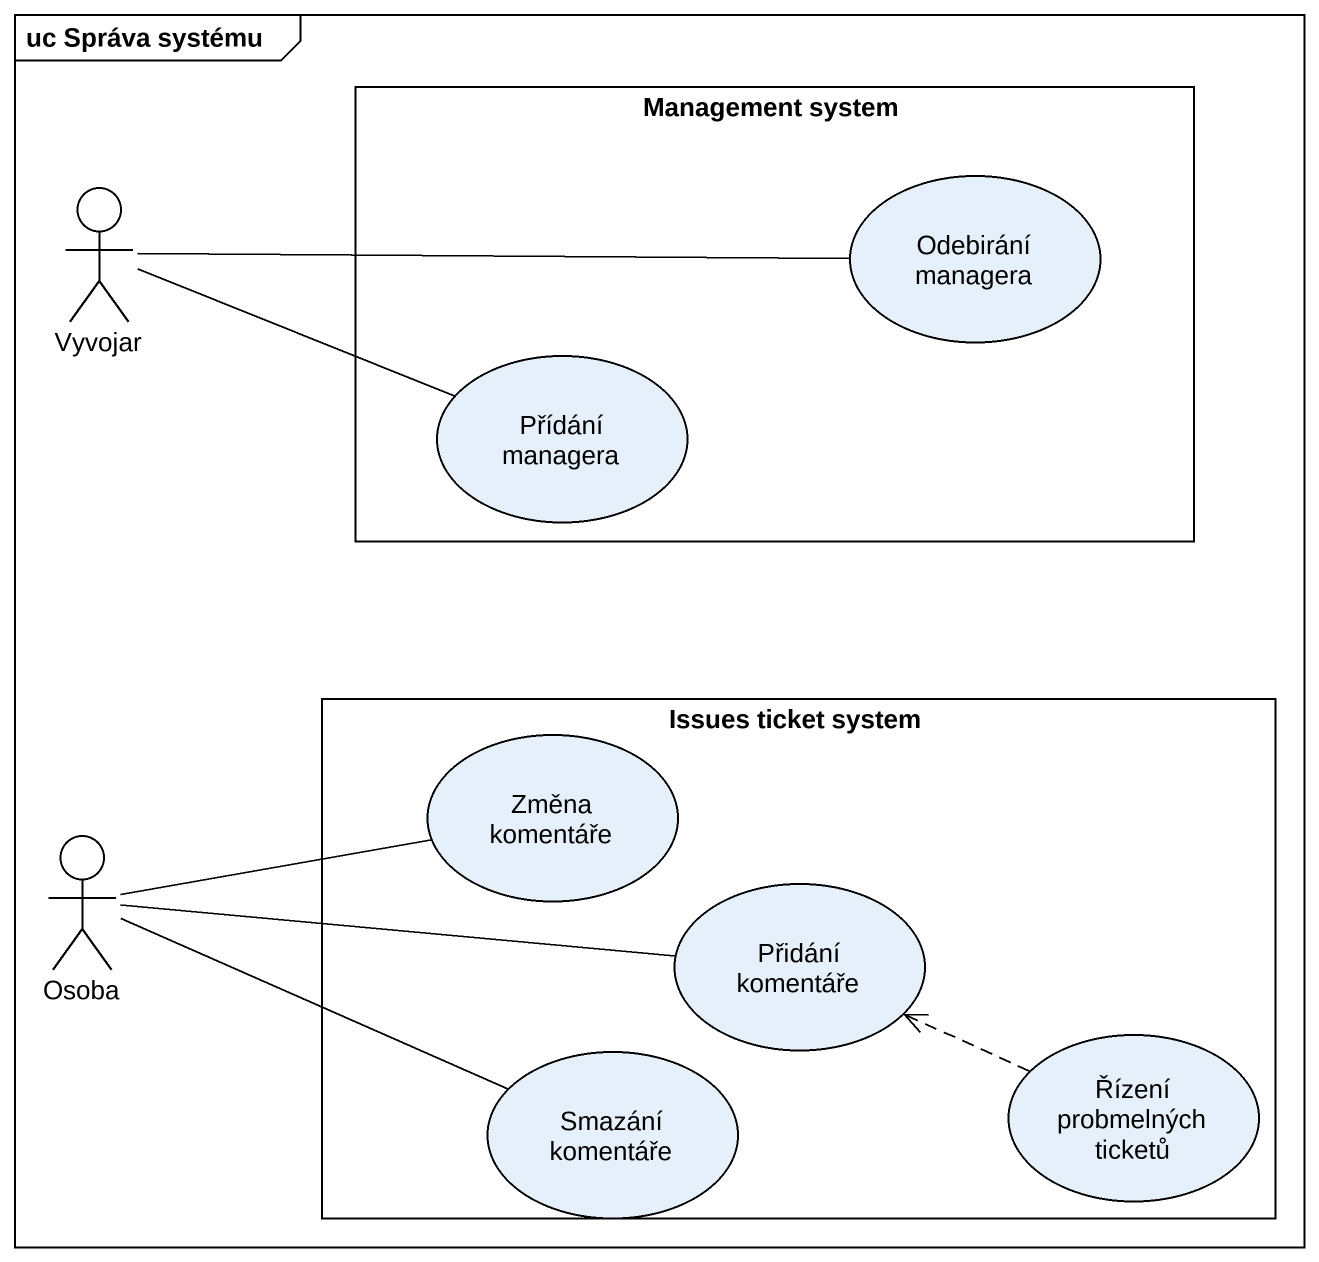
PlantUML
@startuml
mainframe uc Správa systému
rectangle "Management system" as Management_system {
  usecase "Odebirání managera" as Odebirání_managera
  usecase "Přídání managera" as Přídání_managera
}
actor Vyvojar
rectangle "Issues ticket system" as Issues_ticket_system {
  usecase "Změna komentáře" as Změna_komentáře
  usecase "Přidání komentáře" as Přidání_komentáře
  usecase "Smazání komentáře" as Smazání_komentáře
  usecase "Řízení probmelných ticketů" as Řízení_probmelných_ticketů
}
actor Osoba
Vyvojar -right- Odebirání_managera
Vyvojar -right- Přídání_managera
Osoba -right- Změna_komentáře
Osoba -right- Přidání_komentáře
Osoba -right- Smazání_komentáře
Řízení_probmelných_ticketů .left.> Přidání_komentáře
@enduml
